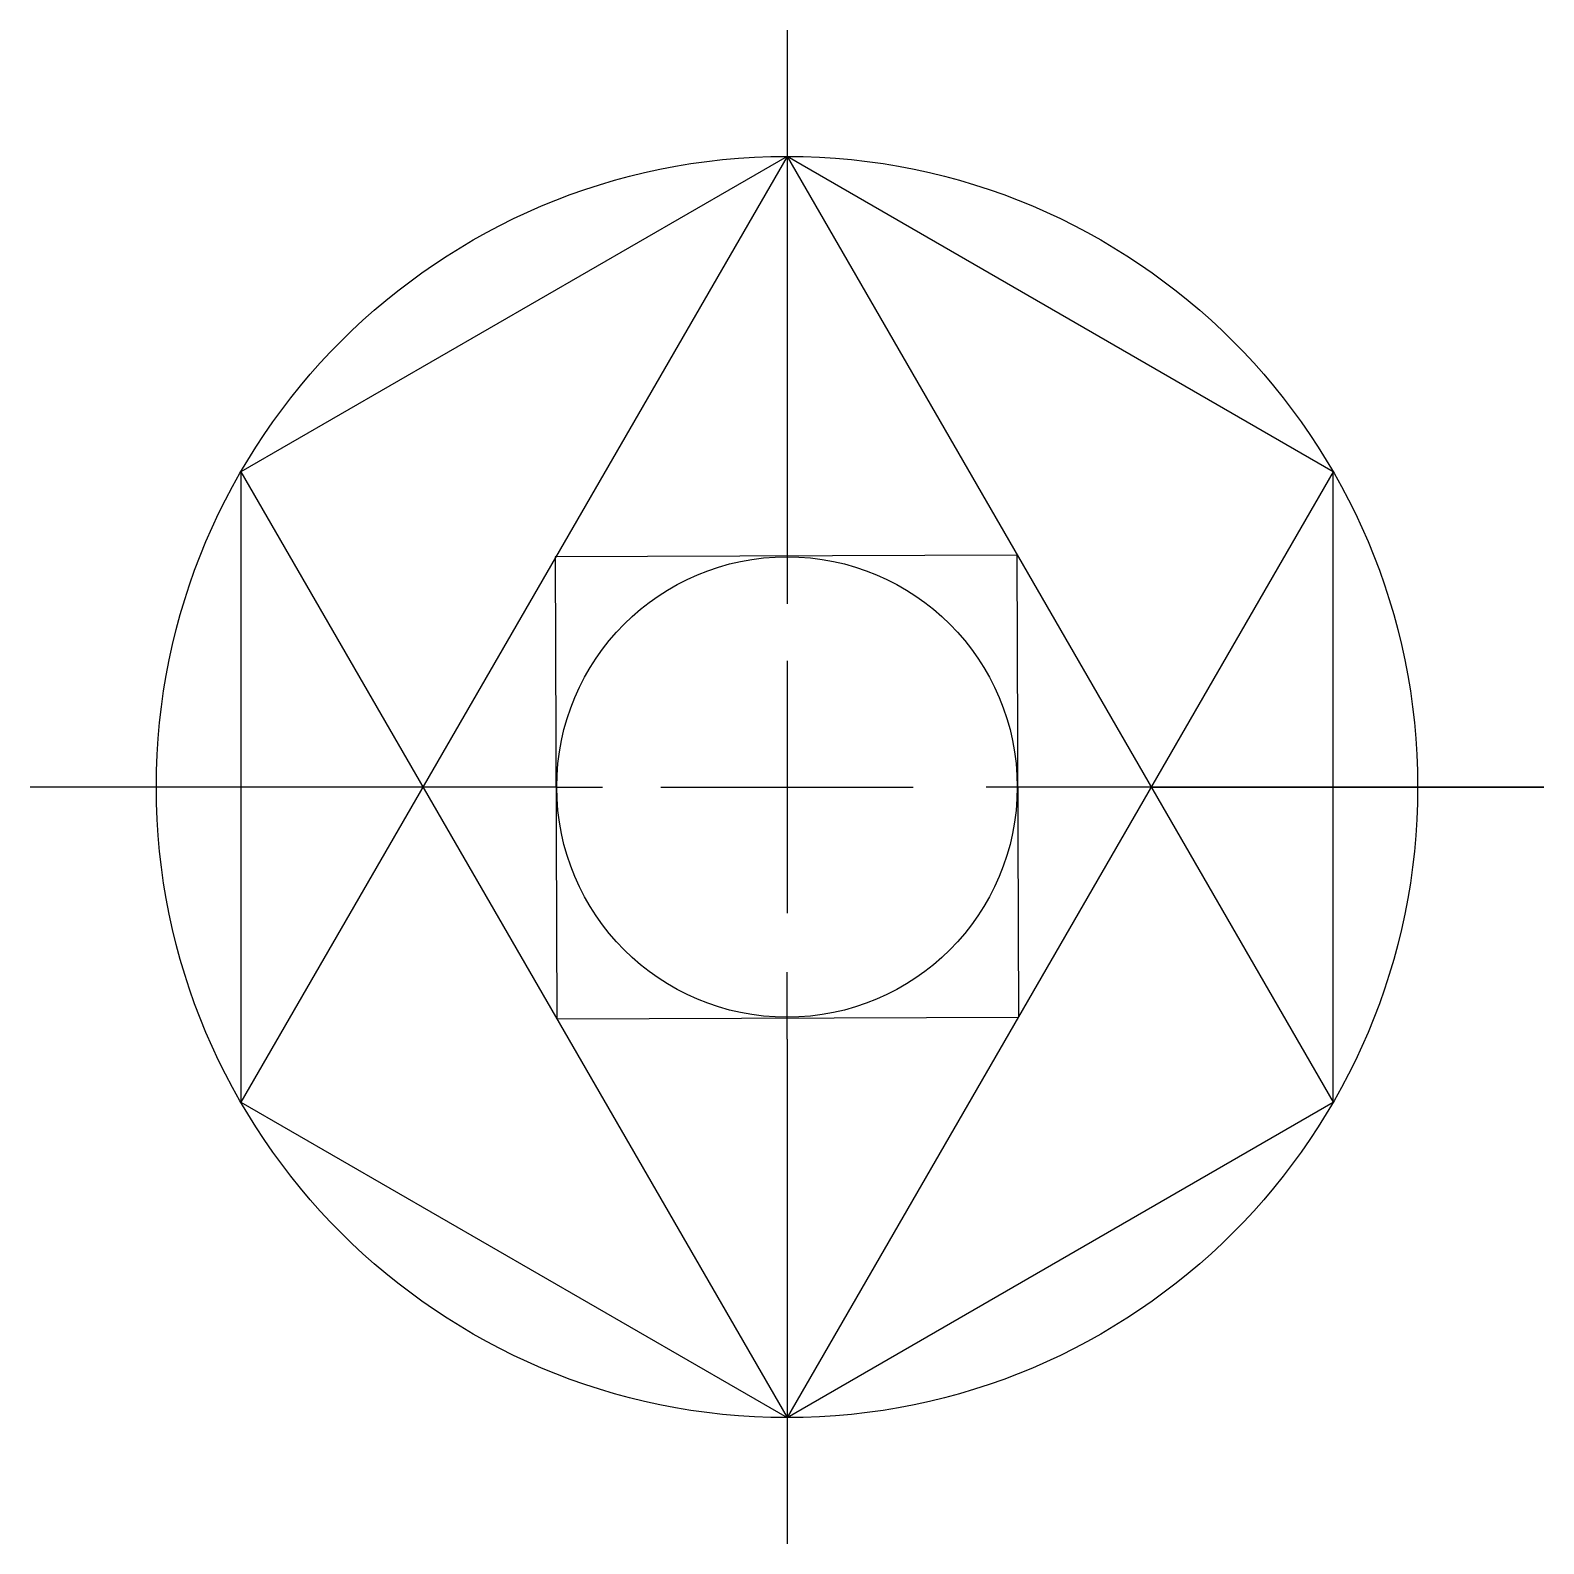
# Model space of a CAD drawing. Header units: millimetres. Extents: x -10 to 110, y -10 to 110.
import ezdxf

# ---------------------------------------------------------------- set-up
doc = ezdxf.new("R2010")
doc.units = ezdxf.units.MM

msp = doc.modelspace()

# ---------------------------------------------------------------- linework, layer by layer
for p, q in [((50, 110), (50, 70)), ((50, 100), (6.7, 25)), ((50, 100), (93.3, 25)), ((6.7, 75), (50, 0)), ((93.3, 75), (50, 0)), ((50, 70), (50, 64.51)), ((50, 60), (50, 40)), ((31.69, 50), (-10, 50)), ((31.69, 50), (35.38, 50)), ((40, 50), (60, 50)), ((68.31, 50), (65.8, 50)), ((65.8, 50), (65.8, 50)), ((110, 50), (68.31, 50)), ((78.87, 50), (110, 50)), ((50, 30), (50, 35.33)), ((50, 30), (50, -10))]:
    msp.add_line(p, q)
for points in [[(50, 0), (93.3, 25), (93.3, 75), (50, 100), (6.7, 75), (6.7, 25)], [(68.24, 68.39), (31.61, 68.24), (31.76, 31.61), (68.39, 31.76)]]:
    msp.add_lwpolyline(points, close=True)
for radius in [50, 18.26]:
    msp.add_circle((50, 50), radius)

doc.saveas('drawing.dxf')
